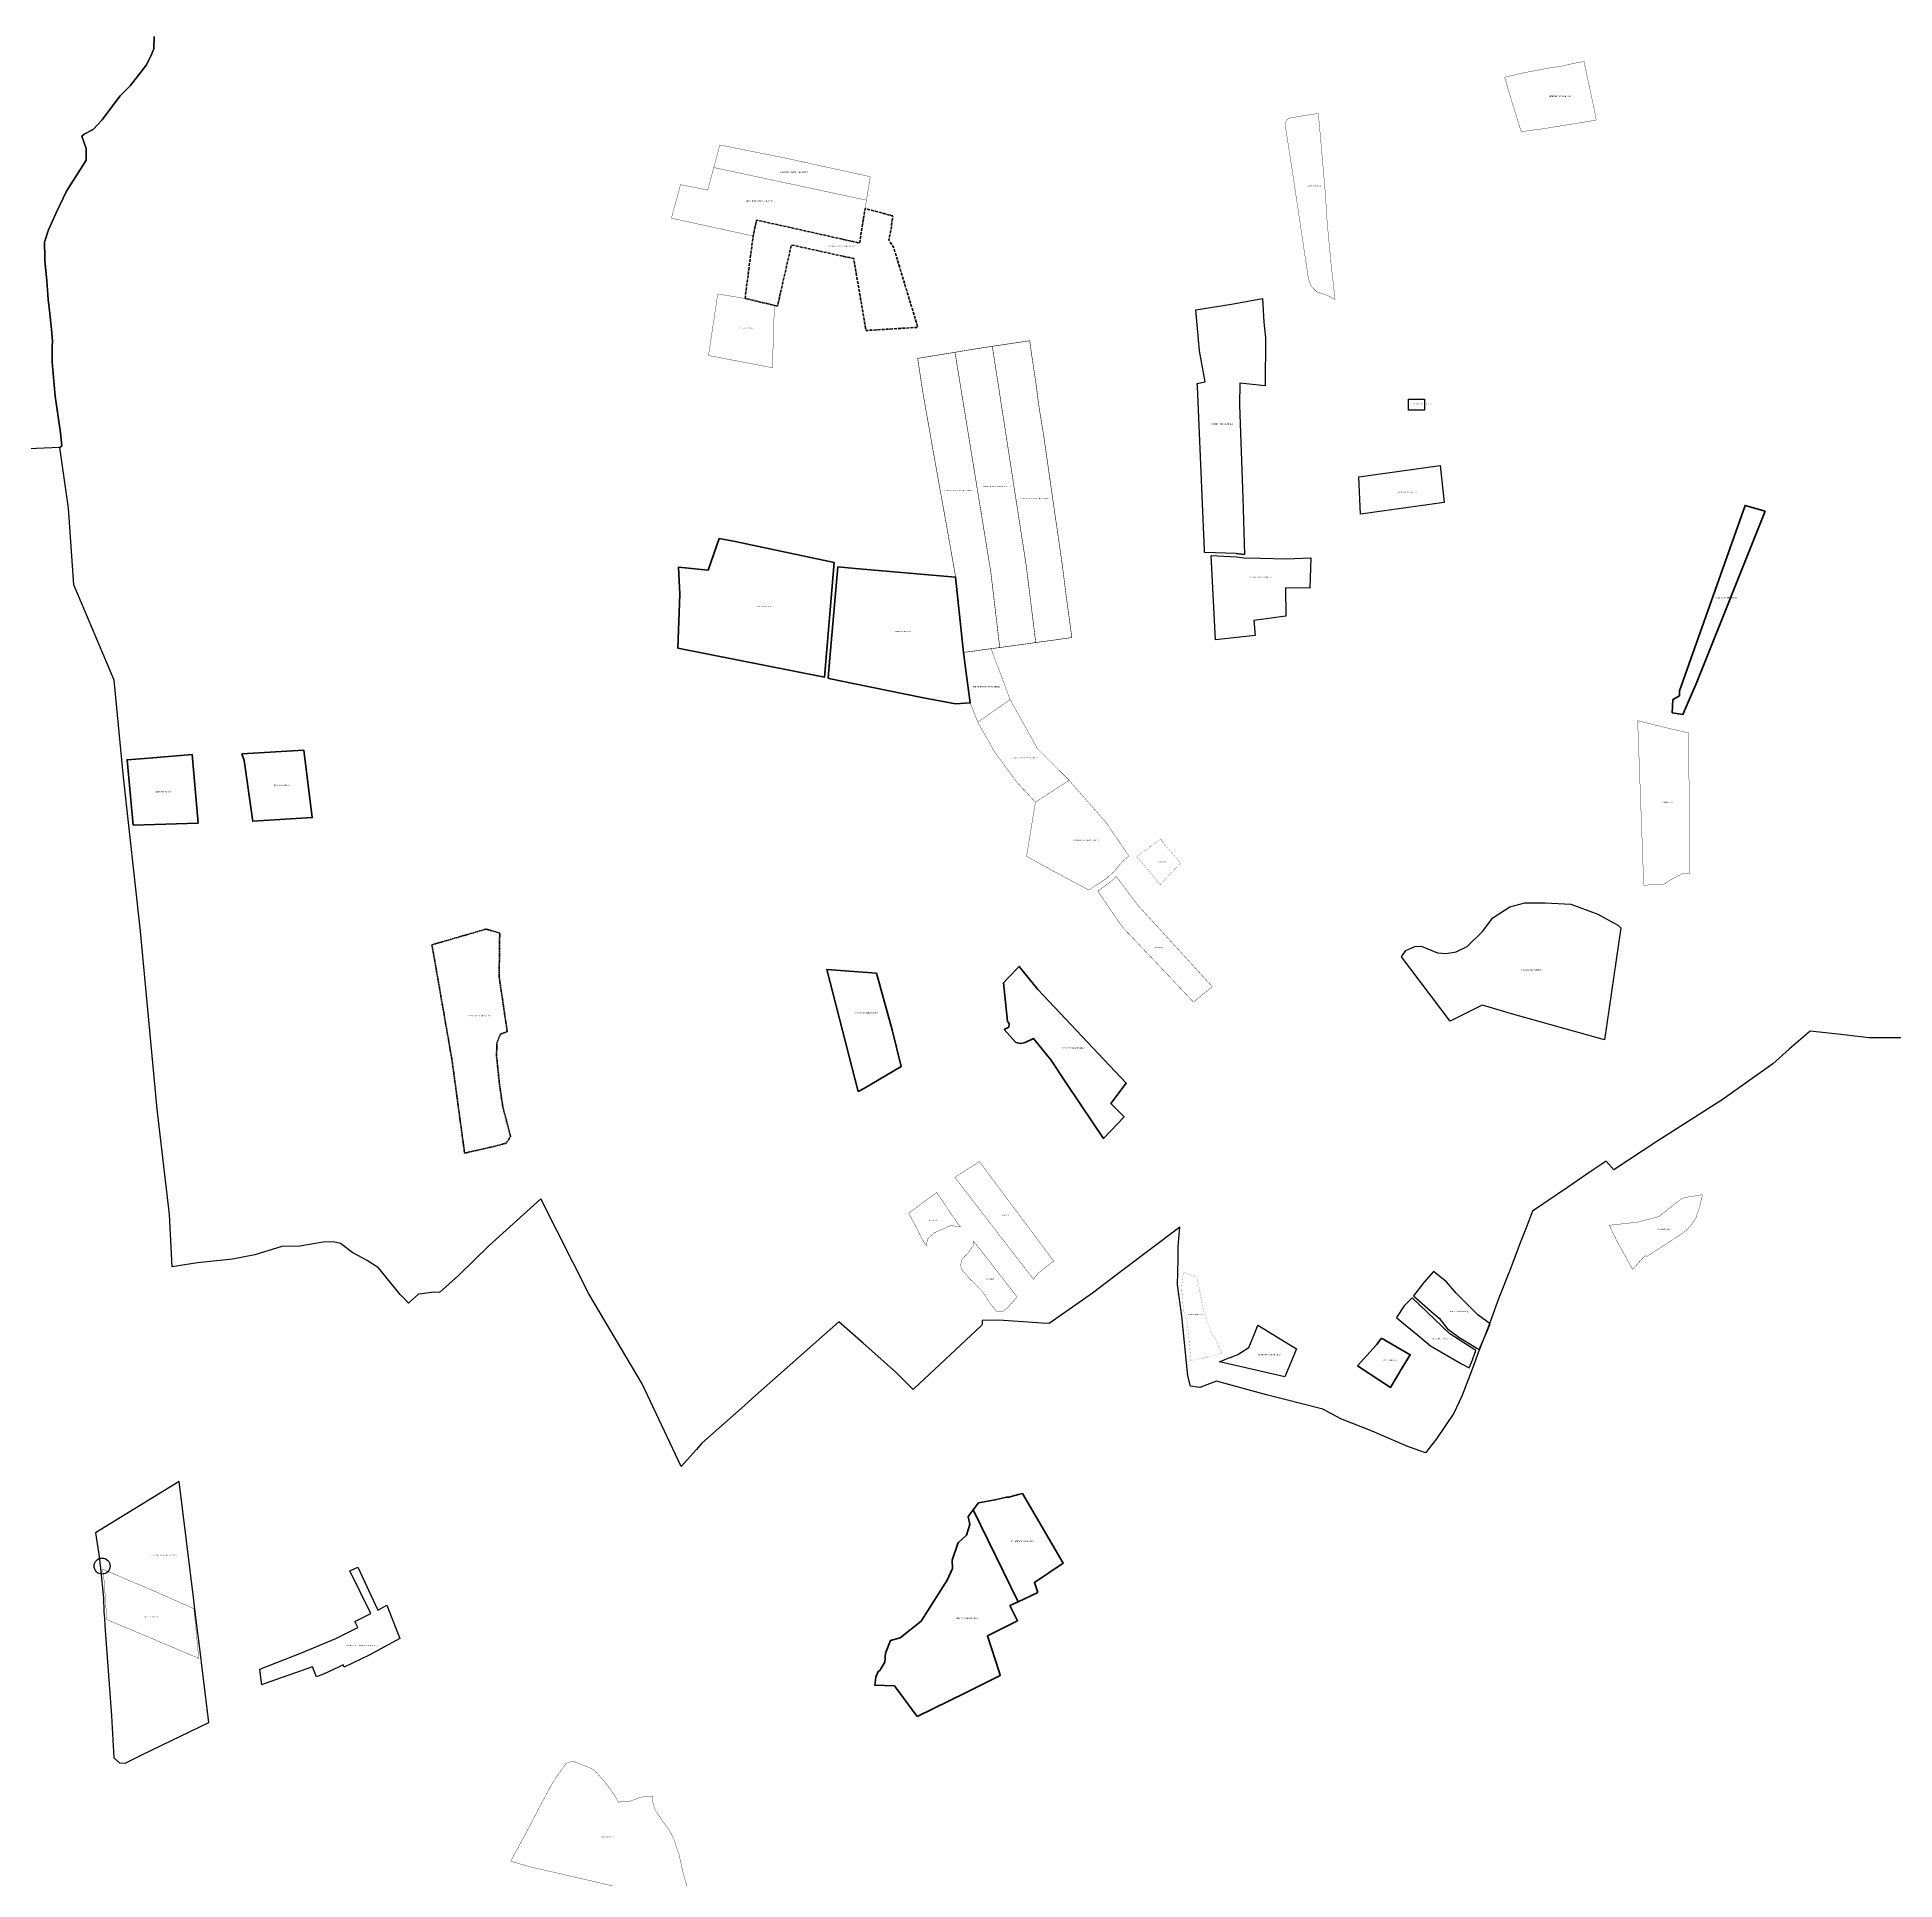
# Model space of a CAD drawing. Header units: metres. Extents: x 245125 to 394351, y 270578 to 4233311.
# Drawn here: x 266837 to 268509, y 4189865 to 4191525 of the extents above; entities that cross this region are included whole.
import ezdxf
from ezdxf.lldxf.tags import DXFTag

# ---------------------------------------------------------------- set-up
doc = ezdxf.new("R2010")
doc.units = ezdxf.units.M
for name, pattern in [('DASHDOT', [25.4, 12.7, -6.35, 0, -6.35]), ('DASHDOT_LINE', [18, 12, -3, 0, -3]), ('t-orio', [0.79, 0.5, -0.12, 0.05, -0.12])]:
    doc.linetypes.add(name, pattern=pattern)
for name, color, linetype in [('ASTOTA', 7, 'Continuous'), ('topo2009', 98, 'Continuous'), ('topo2010', 207, 'Continuous'), ('topo2011', 23, 'Continuous'), ('topo2014', 230, 'Continuous'), ('topo2015', 137, 'Continuous'), ('topo2016', 36, 'Continuous'), ('topo2017', 2, 'Continuous'), ('topo2018', 5, 'Continuous'), ('topo2019', 6, 'Continuous'), ('topo2020', 3, 'Continuous'), ('topo2021', 4, 'Continuous'), ('topo2022', 30, 'Continuous'), ('topo2024', 160, 'Continuous')]:
    doc.layers.add(name, color=color, linetype=linetype)
doc.styles.get("Standard").update_dxf_attribs({"font": 'arial.ttf'})
tags = doc.linetypes.add('DASHDOT2', pattern=[0.5, 0.25, -0.125, 0, -0.125]).pattern_tags.tags
tags[10:11] = [DXFTag(74, 4), DXFTag(75, 0), DXFTag(340, '0'), DXFTag(46, 1.0), DXFTag(50, 0.0), DXFTag(44, 0.0), DXFTag(45, 0.0)]
tags[8:9] = [DXFTag(74, 4), DXFTag(75, 0), DXFTag(340, '0'), DXFTag(46, 1.0), DXFTag(50, 0.0), DXFTag(44, 0.0), DXFTag(45, 0.0)]
tags[6:7] = [DXFTag(74, 4), DXFTag(75, 0), DXFTag(340, '0'), DXFTag(46, 1.0), DXFTag(50, 0.0), DXFTag(44, 0.0), DXFTag(45, 0.0)]
tags[4:5] = [DXFTag(74, 4), DXFTag(75, 0), DXFTag(340, '0'), DXFTag(46, 1.0), DXFTag(50, 0.0), DXFTag(44, 0.0), DXFTag(45, 0.0)]
tags = doc.linetypes.add('DASHDOTX2', pattern=[2, 1, -0.5, 0, -0.5]).pattern_tags.tags
tags[10:11] = [DXFTag(74, 4), DXFTag(75, 0), DXFTag(340, '0'), DXFTag(46, 1.0), DXFTag(50, 0.0), DXFTag(44, 0.0), DXFTag(45, 0.0)]
tags[8:9] = [DXFTag(74, 4), DXFTag(75, 0), DXFTag(340, '0'), DXFTag(46, 1.0), DXFTag(50, 0.0), DXFTag(44, 0.0), DXFTag(45, 0.0)]
tags[6:7] = [DXFTag(74, 4), DXFTag(75, 0), DXFTag(340, '0'), DXFTag(46, 1.0), DXFTag(50, 0.0), DXFTag(44, 0.0), DXFTag(45, 0.0)]
tags[4:5] = [DXFTag(74, 4), DXFTag(75, 0), DXFTag(340, '0'), DXFTag(46, 1.0), DXFTag(50, 0.0), DXFTag(44, 0.0), DXFTag(45, 0.0)]
tags = doc.linetypes.add('HIDDEN', pattern=[0.375, 0.25, -0.125]).pattern_tags.tags
tags[6:7] = [DXFTag(74, 4), DXFTag(75, 0), DXFTag(340, '0'), DXFTag(46, 1.0), DXFTag(50, 0.0), DXFTag(44, 0.0), DXFTag(45, 0.0)]
tags[4:5] = [DXFTag(74, 4), DXFTag(75, 0), DXFTag(340, '0'), DXFTag(46, 1.0), DXFTag(50, 0.0), DXFTag(44, 0.0), DXFTag(45, 0.0)]

msp = doc.modelspace()

# ---------------------------------------------------------------- linework, layer by layer
at = {"color": 98}
for p, q in [((267038.5, 4190043), (267037.1, 4190055.1)), ((267038.7, 4190041.2), (267038.5, 4190043)), ((267040.9, 4190042), (267038.7, 4190041.2))]:
    msp.add_line(p, q, dxfattribs=at)
at = {"layer": 'ASTOTA', "color": 253, "linetype": 'HIDDEN', "ltscale": 300}
for points in [[(266941.9, 4191525.5), (266941.6, 4191514.4), (266939.6, 4191509.5), (266935, 4191500.2), (266927.8, 4191490.9), (266920.3, 4191481.2), (266911.4, 4191472.2), (266903.7, 4191462.4), (266895.2, 4191450.6), (266886.9, 4191441.9), (266879, 4191437.5), (266876.7, 4191435.7), (266880.7, 4191424.6), (266880.8, 4191414.2), (266875.7, 4191406.2), (266863, 4191386.4), (266853.8, 4191366.8), (266846.7, 4191351.5), (266843.3, 4191340.3), (266843.4, 4191326.7), (266843.4, 4191324), (266845.2, 4191305.6), (266846.6, 4191288.7), (266848.1, 4191276.2), (266849.8, 4191258.6), (266850.5, 4191251.3), (266850.1, 4191246.7), (266850.2, 4191232.4), (266852.9, 4191201.8), (266857.6, 4191168.7), (266858.9, 4191157), (266856.9, 4191155.6), (266807.8, 4191153.4)], [(268531.8, 4190623.8), (268486, 4190623.8), (268457.7, 4190627.1), (268432.8, 4190629.9), (268414, 4190613.5), (268399.2, 4190600.5), (268353.5, 4190567.9), (268295.7, 4190531), (268256.1, 4190505), (268249.3, 4190512.7), (268236.7, 4190504.4), (268214.3, 4190489), (268193, 4190474.5), (268182.8, 4190467.7), (268177, 4190452.7), (268171.8, 4190439.2), (268163.4, 4190416.7), (268152.2, 4190388.6), (268144.6, 4190368), (268142, 4190360.9), (268134.3, 4190341), (268128.1, 4190324.6), (268119.2, 4190301.2), (268112, 4190285.7), (268096.4, 4190262.8), (268086.5, 4190250.2), (268081.3, 4190252), (268073.1, 4190254.8), (268072.3, 4190255.1), (268071.3, 4190255.5), (268043.2, 4190267.6), (268040, 4190268.9), (268010.2, 4190280.8), (267994, 4190289.3), (267943.4, 4190302.4), (267898.2, 4190314.7), (267883.3, 4190308.8), (267875, 4190310.1), (267872.5, 4190319.3), (267867, 4190373.2), (267863.2, 4190401.3), (267863.7, 4190424.2), (267863.9, 4190435.7), (267864.5, 4190443.2), (267865.3, 4190453.4), (267813.2, 4190414), (267786.7, 4190393.9), (267747.6, 4190366.4), (267741.1, 4190366.9), (267724.4, 4190368), (267702.2, 4190369.5), (267687.3, 4190369.2), (267687.3, 4190366), (267686.7, 4190364.7), (267625.9, 4190307.7), (267625.3, 4190307.1), (267609.6, 4190322.6), (267580.2, 4190348.9), (267558.3, 4190367.9), (267483.3, 4190301.7), (267470.6, 4190290.3), (267435.1, 4190258.8), (267430.2, 4190253.2), (267416.5, 4190237.6), (267381.4, 4190312.2), (267333.3, 4190393.2), (267290.1, 4190478.8), (267243.2, 4190436.5), (267216, 4190409.7), (267198.7, 4190394.5), (267193.8, 4190394.7), (267182.8, 4190393.3), (267179.9, 4190392.9), (267171.9, 4190385.8), (267170.8, 4190384.9), (267167.8, 4190388.1), (267163.3, 4190392.8), (267154.4, 4190403.8), (267144, 4190416.8), (267133.6, 4190423.2), (267120.7, 4190430.3), (267109.6, 4190438.5), (267103, 4190440.1), (267094.2, 4190439.7), (267073, 4190436.2), (267056.7, 4190435.9), (267032.5, 4190428.4), (267012.3, 4190424.4), (266981, 4190421.3), (266958, 4190417.5), (266955.8, 4190464.7), (266944.5, 4190559.5), (266929.6, 4190720), (266914.4, 4190858.6), (266905.9, 4190945.9), (266869.6, 4191031.7), (266864.7, 4191100.7), (266856.9, 4191155.6), (266858.9, 4191157), (266857.6, 4191168.7), (266852.9, 4191201.8), (266850.2, 4191232.4), (266850.1, 4191246.7), (266850.5, 4191251.3), (266849.8, 4191258.6), (266848.1, 4191276.2), (266846.6, 4191288.7), (266845.2, 4191305.6), (266843.4, 4191324), (266843.4, 4191326.7), (266843.3, 4191340.3), (266846.7, 4191351.5), (266853.8, 4191366.8), (266863, 4191386.4), (266875.7, 4191406.2), (266880.8, 4191414.2), (266880.7, 4191424.6), (266876.7, 4191435.7), (266879, 4191437.5), (266886.9, 4191441.9), (266895.2, 4191450.6), (266903.7, 4191462.4), (266911.4, 4191472.2), (266920.3, 4191481.2), (266927.8, 4191490.9), (266935, 4191500.2), (266939.6, 4191509.5), (266941.6, 4191514.4), (266941.9, 4191525.5)], [(268531.8, 4190623.8), (268486, 4190623.8), (268457.7, 4190627.1), (268432.8, 4190629.9), (268414, 4190613.5), (268399.2, 4190600.5), (268353.5, 4190567.9), (268295.7, 4190531), (268256.1, 4190505), (268249.3, 4190512.7), (268236.7, 4190504.4), (268214.3, 4190489), (268193, 4190474.5), (268182.8, 4190467.7), (268177, 4190452.7), (268171.8, 4190439.2), (268163.4, 4190416.7), (268152.2, 4190388.6), (268144.6, 4190368), (268142, 4190360.9), (268134.3, 4190341), (268128.1, 4190324.6), (268119.2, 4190301.2), (268112, 4190285.7), (268096.4, 4190262.8), (268086.5, 4190250.2), (268081.3, 4190252), (268073.1, 4190254.8), (268072.3, 4190255.1), (268071.3, 4190255.5), (268043.2, 4190267.6), (268040, 4190268.9), (268010.2, 4190280.8), (267994, 4190289.3), (267943.4, 4190302.4), (267898.2, 4190314.7), (267883.3, 4190308.8), (267875, 4190310.1), (267872.5, 4190319.3), (267867, 4190373.2), (267863.2, 4190401.3), (267863.7, 4190424.2), (267863.9, 4190435.7), (267864.5, 4190443.2), (267865.3, 4190453.4), (267813.2, 4190414), (267786.7, 4190393.9), (267747.6, 4190366.4), (267741.1, 4190366.9), (267724.4, 4190368), (267702.2, 4190369.5), (267687.3, 4190369.2), (267687.3, 4190366), (267686.7, 4190364.7), (267625.9, 4190307.7), (267625.3, 4190307.1), (267609.6, 4190322.6), (267580.2, 4190348.9), (267558.3, 4190367.9), (267483.3, 4190301.7), (267470.6, 4190290.3), (267435.1, 4190258.8), (267430.2, 4190253.2), (267416.5, 4190237.6), (267381.4, 4190312.2), (267333.3, 4190393.2), (267290.1, 4190478.8), (267243.2, 4190436.5), (267216, 4190409.7), (267198.7, 4190394.5), (267193.8, 4190394.7), (267182.8, 4190393.3), (267179.9, 4190392.9), (267171.9, 4190385.8), (267170.8, 4190384.9), (267167.8, 4190388.1), (267163.3, 4190392.8), (267154.4, 4190403.8), (267144, 4190416.8), (267133.6, 4190423.2), (267120.7, 4190430.3), (267109.6, 4190438.5), (267103, 4190440.1), (267094.2, 4190439.7), (267073, 4190436.2), (267056.7, 4190435.9), (267032.5, 4190428.4), (267012.3, 4190424.4), (266981, 4190421.3), (266958, 4190417.5), (266955.8, 4190464.7), (266944.5, 4190559.5), (266929.6, 4190720), (266914.4, 4190858.6), (266905.9, 4190945.9), (266869.6, 4191031.7), (266864.7, 4191100.7), (266856.9, 4191155.6), (266858.9, 4191157), (266857.6, 4191168.7), (266852.9, 4191201.8), (266850.2, 4191232.4), (266850.1, 4191246.7), (266850.5, 4191251.3), (266849.8, 4191258.6), (266848.1, 4191276.2), (266846.6, 4191288.7), (266845.2, 4191305.6), (266843.4, 4191324), (266843.4, 4191326.7), (266843.3, 4191340.3), (266846.7, 4191351.5), (266853.8, 4191366.8), (266863, 4191386.4), (266875.7, 4191406.2), (266880.8, 4191414.2), (266880.7, 4191424.6), (266876.7, 4191435.7), (266879, 4191437.5), (266886.9, 4191441.9), (266895.2, 4191450.6), (266903.7, 4191462.4), (266911.4, 4191472.2), (266920.3, 4191481.2), (266927.8, 4191490.9), (266935, 4191500.2), (266939.6, 4191509.5), (266941.6, 4191514.4), (266941.9, 4191525.5)]]:
    msp.add_lwpolyline(points, dxfattribs=at)
at = {"layer": 'topo2009', "color": 98}
for p, q in [((267118.2, 4190143.8), (267125.2, 4190147)), ((267137, 4190105.3), (267118.2, 4190143.8)), ((267125.2, 4190147), (267143.2, 4190108.5)), ((267143.2, 4190108.5), (267151.5, 4190112.8)), ((267151.5, 4190112.8), (267163.1, 4190082.8)), ((267105.6, 4190082.8), (267125.3, 4190092.8)), ((267122.6, 4190098.2), (267137, 4190105.3)), ((267125.3, 4190092.8), (267122.6, 4190098.2)), ((267074.6, 4190070), (267105.6, 4190082.8)), ((267163.1, 4190082.8), (267135.5, 4190067.8)), ((267037.1, 4190055.1), (267074.6, 4190070)), ((267084.6, 4190057.4), (267040.9, 4190042)), ((267088.1, 4190048.4), (267084.6, 4190057.4)), ((267112.2, 4190059), (267107.9, 4190057)), ((267113, 4190057.1), (267112.2, 4190059)), ((267135.5, 4190067.8), (267113, 4190057.1)), ((267094.4, 4190050.7), (267088.1, 4190048.4)), ((267107.9, 4190057), (267094.4, 4190050.7))]:
    msp.add_line(p, q, dxfattribs=at)
at = {"layer": 'topo2010', "color": 207}
for p, q in [((268093.6, 4190413.5), (268084.9, 4190403.6)), ((268105.4, 4190404), (268093.6, 4190413.5)), ((268084.9, 4190403.6), (268075.7, 4190391.5)), ((268114.2, 4190393.9), (268105.4, 4190404)), ((268133.5, 4190374.4), (268114.2, 4190393.9)), ((268075.7, 4190391.5), (268093.5, 4190375.7)), ((268093.5, 4190375.7), (268098.9, 4190371.2)), ((268098.9, 4190371.2), (268106, 4190361.9)), ((268106, 4190361.9), (268116.4, 4190354.2)), ((268141.5, 4190368.6), (268133.5, 4190374.4)), ((268134.7, 4190343.1), (268142.1, 4190359.5)), ((268144.7, 4190366.3), (268141.5, 4190368.6)), ((268142.1, 4190359.5), (268144.7, 4190366.3)), ((268116.4, 4190354.2), (268126.4, 4190348.2)), ((268126.4, 4190348.2), (268132.6, 4190344.4)), ((268132.6, 4190344.4), (268134.7, 4190343.1))]:
    msp.add_line(p, q, dxfattribs=at)
at = {"layer": 'topo2011', "color": 23}
for p, q in [((268071.3, 4191189.2), (268071.3, 4191199.1)), ((268071.3, 4191199.1), (268085.6, 4191199.1)), ((268085.6, 4191199.1), (268085.6, 4191189.2)), ((268085.6, 4191189.2), (268071.3, 4191189.2)), ((268026.4, 4191129.1), (268099.8, 4191139.1)), ((268027.9, 4191095.4), (268026.4, 4191129.1)), ((268099.8, 4191139.1), (268103.3, 4191106)), ((268103.3, 4191106), (268027.9, 4191095.4))]:
    msp.add_line(p, q, dxfattribs=at)
at = {"layer": 'topo2014', "color": 230, "linetype": 'DASHDOT2', "ltscale": 3, "flags": 128}
msp.add_lwpolyline([(267959.8, 4190318.5), (267900.9, 4190332), (267907.2, 4190334.8), (267913.1, 4190336.7), (267917.6, 4190338.5), (267927.4, 4190344.8), (267933.1, 4190358.7), (267935.4, 4190365.1), (267970.3, 4190343.7)], close=True, dxfattribs=at)
at = {"layer": 'topo2014', "color": 230, "linetype": 'HIDDEN', "lineweight": 40}
for points in [[(267719.8, 4190116), (267679.4, 4190198.8), (267684.1, 4190205), (267699.2, 4190207.6), (267709.4, 4190210), (267711.3, 4190210), (267720, 4190212.5), (267723.6, 4190213.4), (267760.4, 4190150.7), (267734.4, 4190133.3), (267737.4, 4190124.4), (267719.8, 4190116)], [(267628.8, 4190012.5), (267608.3, 4190040.1), (267590.6, 4190040.9), (267591.5, 4190048), (267593.6, 4190053.2), (267595.2, 4190053.9), (267599.7, 4190061.5), (267600.3, 4190069.7), (267604.9, 4190081.1), (267613.5, 4190083.5), (267632.4, 4190098.4), (267655.9, 4190135.5), (267660.7, 4190145.8), (267660.5, 4190153.4), (267665.6, 4190168.3), (267666.1, 4190169.3), (267673.4, 4190176), (267676.3, 4190185.4), (267674.8, 4190192.7), (267679.4, 4190198.8), (267719.8, 4190116), (267712.4, 4190112.5), (267719.1, 4190098.8), (267692.1, 4190085.1), (267702.7, 4190052.8), (267703.7, 4190049.6), (267672.5, 4190034)]]:
    msp.add_lwpolyline(points, close=True, dxfattribs=at)
at = {"layer": 'topo2015', "color": 137, "linetype": 'DASHDOT2', "lineweight": 60, "ltscale": 2}
msp.add_lwpolyline([(268047, 4190353.2), (268072.8, 4190338.4), (268065.5, 4190326.5), (268055.1, 4190308.9), (268025.3, 4190328.3), (268033.8, 4190337.6), (268042.4, 4190347.4), (268047, 4190353.2)], dxfattribs=at)
at = {"layer": 'topo2015', "color": 137, "ltscale": 0.1, "flags": 128}
msp.add_lwpolyline([(266889, 4190178.1), (266892.4, 4190156.6), (266893.7, 4190146), (266896.2, 4190119.6), (266896.6, 4190106.8), (266897.1, 4190100.8), (266897.5, 4190094.2), (266903.4, 4190013.1), (266905.2, 4189980.8), (266905.7, 4189975.5), (266910.6, 4189970.8), (266915.7, 4189970.6), (266931.3, 4189978.4), (266991.1, 4190007.2), (266984.5, 4190061.3), (266984.1, 4190064.1), (266978.6, 4190109.4), (266977.6, 4190117.3), (266964.5, 4190224.2)], close=True, dxfattribs=at)
at = {"layer": 'topo2015', "color": 1}
msp.add_circle((266895, 4190148.1), 7.22, dxfattribs=at)
at = {"layer": 'topo2016', "color": 36, "linetype": 'DASHDOTX2', "lineweight": 50, "ltscale": 2}
msp.add_lwpolyline([(267450.6, 4191073.6), (267465.1, 4191070.7), (267554.2, 4191051.8), (267545.3, 4190948.5), (267413.3, 4190974.8), (267415.1, 4191023.4), (267413.9, 4191047.6), (267440.6, 4191044.9)], close=True, dxfattribs=at)
at = {"layer": 'topo2016', "color": 36, "lineweight": 50, "ltscale": 2}
msp.add_lwpolyline([(267557.4, 4191047.9), (267573.1, 4191046.6), (267663.4, 4191038.7), (267670.5, 4190970.9), (267673.3, 4190950.1), (267676.6, 4190925.5), (267663.5, 4190924.7), (267634.4, 4190929.9), (267571.2, 4190942.8), (267550.9, 4190947.2), (267548.8, 4190947.7), (267550, 4190962.3), (267550, 4190962.3)], close=True, dxfattribs=at)
at = {"layer": 'topo2017', "color": 2, "linetype": 'DASHDOT', "const_width": 0.3}
for points in [[(267451.2, 4191427.9), (267510.8, 4191416), (267561.6, 4191404.8), (267585, 4191399.7), (267586.6, 4191399.2), (267583.2, 4191378.2), (267582, 4191370.7), (267577, 4191339.6), (267484.3, 4191360.3), (267481.1, 4191345.9), (267407.6, 4191362), (267415.8, 4191392.2), (267440.3, 4191387.3), (267445.7, 4191407.6)], [(267445.7, 4191407.6), (267451.2, 4191427.9), (267510.8, 4191416), (267561.6, 4191404.8), (267585, 4191399.7), (267586.6, 4191399.2), (267583.2, 4191378.2), (267445.7, 4191407.6)]]:
    msp.add_lwpolyline(points, close=True, dxfattribs=at)
at = {"layer": 'topo2017', "color": 2, "linetype": 'DASHDOT_LINE', "lineweight": 70, "ltscale": 0.2, "flags": 128}
msp.add_lwpolyline([(267473.9, 4191289.7), (267481.1, 4191345.9), (267484.3, 4191360.3), (267577, 4191339.6), (267582, 4191370.7), (267606.8, 4191364), (267605.3, 4191351.8), (267603.3, 4191342.2), (267607.6, 4191336), (267615, 4191311.2), (267626.1, 4191274.8), (267629.5, 4191263.7), (267583, 4191260.8), (267582.4, 4191262.9), (267571.7, 4191325.6), (267515.6, 4191337.9), (267503.1, 4191282.8), (267473.9, 4191289.7)], close=True, dxfattribs=at)
at = {"layer": 'topo2017', "color": 2, "linetype": 'Continuous', "lineweight": 70, "ltscale": 2}
msp.add_lwpolyline([(267592.3, 4190682.1), (267547.4, 4190685.3), (267575.8, 4190575.6), (267581.4, 4190578.6), (267614.3, 4190597.9), (267606.3, 4190630.9), (267592.3, 4190682.1)], close=True, dxfattribs=at)
at = {"layer": 'topo2017', "color": 2, "linetype": 'Continuous', "lineweight": 53, "ltscale": 5, "flags": 128}
msp.add_lwpolyline([(267706.6, 4190673.4), (267710.3, 4190677.3), (267720.8, 4190688.1), (267737.4, 4190667.3), (267817.1, 4190583.1), (267803.3, 4190564.7), (267815.1, 4190552.8), (267796.7, 4190533), (267786.8, 4190547.8), (267763.9, 4190581.8), (267749.3, 4190604.1), (267733.6, 4190623.1), (267726.1, 4190619.5), (267722.1, 4190618.6), (267717.7, 4190619.7), (267707.3, 4190631.2), (267711.4, 4190633.5), (267711.7, 4190636.3), (267710.7, 4190637.8), (267710.1, 4190638.6)], close=True, dxfattribs=at)
at = {"layer": 'topo2018', "color": 5, "linetype": 'DASHDOT2', "lineweight": 60, "ltscale": 0.3}
msp.add_lwpolyline([(268392.3, 4191098.2), (268374.3, 4191103.3), (268315.2, 4190936.4), (268315.1, 4190931.9), (268309.1, 4190928.4), (268308.6, 4190916.5), (268318.3, 4190915.1), (268330.9, 4190944.2)], close=True, dxfattribs=at)
at = {"layer": 'topo2018', "color": 5, "linetype": 'DASHDOT2', "lineweight": 60, "ltscale": 5, "flags": 128}
for points in [[(266923, 4190815.2), (266917.5, 4190874.2), (266937.1, 4190875.6), (266976.1, 4190879), (266981.5, 4190817.2)], [(267020.9, 4190879.7), (267076.5, 4190882.8), (267084.3, 4190822.1), (267030.6, 4190818.8), (267030.4, 4190820.8), (267023, 4190873.7), (267023, 4190873.7)]]:
    msp.add_lwpolyline(points, close=True, dxfattribs=at)
at = {"layer": 'topo2018', "color": 5, "linetype": 'DASHDOT_LINE', "lineweight": 70, "ltscale": 0.1, "flags": 128}
msp.add_lwpolyline([(267192, 4190707.6), (267240.7, 4190721.7), (267253, 4190718.2), (267252.5, 4190678.8), (267259.8, 4190629.3), (267253.7, 4190627.1), (267250.6, 4190619.8), (267250.1, 4190608), (267252.9, 4190581.1), (267255.9, 4190561.3), (267262.8, 4190534.8), (267258.9, 4190528.9), (267248.4, 4190526.1), (267221.4, 4190520), (267210, 4190604), (267192, 4190707.6)], dxfattribs=at)
at = {"layer": 'topo2019', "color": 6, "linetype": 't-orio', "lineweight": 35, "ltscale": 8, "const_width": 0.3}
msp.add_lwpolyline([(268157.7, 4191489), (268158, 4191488.2), (268161, 4191477.7), (268164.2, 4191467.2), (268172.8, 4191439.7), (268179.6, 4191440.9), (268190.3, 4191442.2), (268240.2, 4191450.3), (268239, 4191457.1), (268229.2, 4191503.1), (268219.9, 4191501.4), (268208.5, 4191498.7), (268197, 4191497.1), (268174.5, 4191492.8), (268166.1, 4191490.8), (268162.2, 4191490)], close=True, dxfattribs=at)
at = {"layer": 'topo2019', "color": 6, "ltscale": 50, "const_width": 0.3}
msp.add_lwpolyline([(267960, 4191447.2), (267961.8, 4191450.6), (267963.6, 4191452), (267975.4, 4191454), (267990, 4191456.3), (267991.6, 4191438.6), (267996.6, 4191381.4), (267997.4, 4191365.8), (267998.3, 4191354.5), (268001.5, 4191320.6), (268005.1, 4191288.7), (267998.2, 4191292.5), (267988.4, 4191295.7), (267983.5, 4191300.8), (267981.1, 4191307.3), (267966.9, 4191402.5), (267965.2, 4191413.4)], close=True, dxfattribs=at)
at = {"layer": 'topo2019', "color": 6, "ltscale": 2}
for points in [[(267923.4, 4191059), (267916.1, 4191060.1), (267887.4, 4191061), (267887.4, 4191063), (267881.2, 4191210.4), (267880.9, 4191213.1), (267888, 4191214.7), (267883, 4191242.4), (267879.8, 4191279.5), (267911.9, 4191284.6), (267939.7, 4191289.7), (267940.9, 4191268.3), (267942.4, 4191254.1), (267942.1, 4191211.1), (267919.4, 4191213.3), (267919.1, 4191193.6), (267922.1, 4191110.2), (267923.4, 4191059), (267916.1, 4191060.1)], [(267893.6, 4191058.1), (267916.4, 4191057.1), (267923.2, 4191056.1), (267937.8, 4191055.8), (267961.2, 4191055.1), (267983.4, 4191056.1), (267982.5, 4191028.9), (267960.5, 4191029.2), (267960.9, 4191003.7), (267931.8, 4190999.7), (267933, 4190986.2), (267897.3, 4190982.1), (267893.6, 4191058.1)], [(268064.8, 4190696.8), (268068.8, 4190702.6), (268076.9, 4190706.2), (268082.6, 4190706.4), (268092.3, 4190702.6), (268097.4, 4190700.3), (268105.1, 4190699.8), (268114, 4190701.3), (268124.1, 4190706), (268137.7, 4190719.5), (268147.2, 4190731.8), (268162.5, 4190741.8), (268175.9, 4190745.3), (268194.3, 4190745.5), (268217.2, 4190744.2), (268241.6, 4190735.1), (268259.6, 4190725.4), (268262.5, 4190723), (268247.7, 4190621.9), (268163.8, 4190645.5), (268140.9, 4190652.3), (268137.5, 4190653.3), (268108.7, 4190638.7)]]:
    msp.add_lwpolyline(points, close=True, dxfattribs=at)
msp.add_lwpolyline([(268131.8, 4190342.2), (268108.5, 4190357.2), (268074.6, 4190389.6), (268067.4, 4190382.3), (268060.3, 4190371.8), (268064.9, 4190368), (268076.2, 4190358.8), (268081.3, 4190354.6), (268090.9, 4190346.5), (268119, 4190330.1), (268125.7, 4190326.6), (268127.8, 4190331.4), (268131.8, 4190342.2)], dxfattribs=at)
at = {"layer": 'topo2020', "color": 3, "ltscale": 10, "const_width": 0.15}
msp.add_lwpolyline([(267826.5, 4190787), (267848.3, 4190803), (267849.9, 4190799.8), (267866.1, 4190781.3), (267847.7, 4190761.7)], close=True, dxfattribs=at)
at = {"layer": 'topo2020', "color": 3, "ltscale": 40, "const_width": 0.3, "flags": 128}
for points in [[(267791.6, 4190756), (267804.7, 4190765.9), (267808.2, 4190769), (267827.1, 4190743.7), (267894.5, 4190669.9), (267877.6, 4190656), (267813.8, 4190723.5), (267810.1, 4190728.7), (267797.8, 4190746.6)], [(268335.8, 4190482.5), (268334.7, 4190477.6), (268333.3, 4190471.6), (268330, 4190461.9), (268326.8, 4190456.8), (268322.9, 4190452), (268318.4, 4190448.1), (268296.6, 4190433.9), (268285.6, 4190426.8), (268284.6, 4190427.6), (268281.9, 4190425.3), (268273, 4190415.3), (268258, 4190442.4), (268252.1, 4190455), (268262.7, 4190456.2), (268276.9, 4190457.7), (268286.8, 4190460.3), (268296.5, 4190462.8), (268314.9, 4190477.3), (268316.8, 4190478.6), (268318.6, 4190479.5), (268324.9, 4190480.8)]]:
    msp.add_lwpolyline(points, close=True, dxfattribs=at)
at = {"layer": 'topo2020', "color": 3, "ltscale": 20, "const_width": 0.3}
for points in [[(267662.7, 4190498.2), (267684.9, 4190512.3), (267751.9, 4190422.5), (267749.5, 4190421.1), (267737.4, 4190411.5), (267733.6, 4190406.3)], [(267621.2, 4190466), (267646.4, 4190484.5), (267666.4, 4190455), (267667.8, 4190453.5), (267659.2, 4190454.8), (267644.5, 4190448.4), (267638.6, 4190443.1), (267637.1, 4190437.9), (267637.7, 4190436.5), (267634.9, 4190439.7)], [(267679.3, 4190440.6), (267683.8, 4190435.5), (267718.8, 4190390.5), (267710.9, 4190381.4), (267710.5, 4190381), (267705.9, 4190377.4), (267700.1, 4190377.6), (267694.3, 4190384.9), (267687.3, 4190395.8), (267676.3, 4190406.6), (267669.2, 4190414.9), (267667.9, 4190419), (267669.4, 4190424.5), (267675.4, 4190430.9), (267680.1, 4190437.9)]]:
    msp.add_lwpolyline(points, close=True, dxfattribs=at)
at = {"layer": 'topo2020', "color": 3, "lineweight": 70, "ltscale": 5, "const_width": 0.3}
msp.add_lwpolyline([(267421.8, 4189844.4), (267324.8, 4189867), (267280.1, 4189877.3), (267262.9, 4189882.3), (267262.9, 4189882.3), (267267.4, 4189890.4), (267270.4, 4189896.1), (267279, 4189912.1), (267289, 4189931.2), (267297.9, 4189947.9), (267300, 4189952), (267307.3, 4189962.7), (267312.4, 4189970.1), (267318.1, 4189972.4), (267319, 4189972.4), (267334.6, 4189966.2), (267338.3, 4189964.1), (267349.5, 4189951.4), (267352.8, 4189946.7), (267356.4, 4189941.6), (267359.8, 4189935.5), (267370.2, 4189936.3), (267374, 4189937.7), (267380.2, 4189940), (267390.6, 4189941), (267390.1, 4189938), (267392.4, 4189929.9), (267392.7, 4189928.8), (267399.6, 4189918.3), (267405.1, 4189911.2), (267409.5, 4189902.9), (267414.6, 4189887.6), (267416.4, 4189879.4), (267417.8, 4189873.1), (267422.6, 4189856.2)], dxfattribs=at)
at = {"layer": 'topo2021', "color": 4, "ltscale": 3, "const_width": 0.3}
for points in [[(267441, 4191238.3), (267498.5, 4191227.3), (267500.3, 4191283.4), (267473.9, 4191289.7), (267449.3, 4191293.8)], [(267683.4, 4190908.1), (267676.6, 4190925.5), (267673.3, 4190950.1), (267670.5, 4190970.9), (267689.1, 4190973.4), (267695.4, 4190974.2), (267712.5, 4190928.4)], [(267735.3, 4190836.1), (267718.7, 4190853.9), (267698.7, 4190881), (267683.4, 4190908.1), (267712.5, 4190928.4), (267737.4, 4190883.8), (267765.7, 4190855.7)], [(267783.4, 4190756.9), (267756, 4190771.5), (267727.3, 4190787.3), (267735.3, 4190836.1), (267765.7, 4190855.7), (267799.1, 4190817.5), (267819.4, 4190787.6), (267813.2, 4190782.1), (267807.1, 4190774.5), (267800, 4190767.9)]]:
    msp.add_lwpolyline(points, close=True, dxfattribs=at)
at = {"layer": 'topo2021', "color": 4, "const_width": 0.3}
msp.add_lwpolyline([(266895.4, 4190145.3), (266942, 4190125.5), (266977.7, 4190109.7), (266979.9, 4190087.3), (266982, 4190065), (266965.7, 4190071.9), (266899.3, 4190099.9), (266898.2, 4190114.9), (266896.9, 4190134.2)], close=True, dxfattribs=at)
at = {"layer": 'topo2022', "color": 30, "linetype": 't-orio', "ltscale": 45, "const_width": 0.5}
for points in [[(267662.9, 4191241.2), (267680.4, 4191244.1), (267696.5, 4191246.6), (267727.1, 4191048.5), (267735.6, 4190979.8), (267726.4, 4190978.5), (267706.6, 4190975.8), (267703.2, 4190975.3), (267695.1, 4191043.6)], [(267696.5, 4191246.6), (267713.4, 4191249.1), (267730.2, 4191251.6), (267731.4, 4191242.5), (267736.3, 4191209.6), (267736.8, 4191205.4), (267738, 4191195.5), (267742.9, 4191165.1), (267747.3, 4191134.3), (267751, 4191108.4), (267756.5, 4191070.5), (267759.8, 4191047.3), (267762.9, 4191022.5), (267768.1, 4190984.3), (267753.3, 4190982.2), (267735.6, 4190979.8), (267727.1, 4191048.5)], [(267629.3, 4191235.7), (267662.9, 4191241.2), (267695.1, 4191043.6), (267703.2, 4190975.3), (267695.7, 4190974.3), (267670.7, 4190970.9), (267667.9, 4190995.8), (267663.5, 4191038.8), (267655, 4191086.8), (267650.7, 4191110.6), (267643, 4191153.6), (267633.6, 4191207.2)]]:
    msp.add_lwpolyline(points, close=True, dxfattribs=at)
at = {"layer": 'topo2022', "color": 30, "linetype": 't-orio', "ltscale": 12, "const_width": 0.3}
msp.add_lwpolyline([(268277.5, 4190909.4), (268309.3, 4190901.6), (268323.2, 4190898.5), (268323.4, 4190879), (268323.5, 4190866.2), (268323.9, 4190849.7), (268324.3, 4190771.7), (268317.8, 4190771.7), (268306.2, 4190765.6), (268301.9, 4190762.4), (268297.1, 4190761.6), (268289, 4190761.6), (268283, 4190761.2)], close=True, dxfattribs=at)
at = {"layer": 'topo2024', "linetype": 't-orio', "ltscale": 18, "const_width": 0.1}
msp.add_lwpolyline([(267868.5, 4190412.7), (267880.7, 4190408.2), (267883.2, 4190396.2), (267884.4, 4190388.6), (267886.5, 4190379.1), (267887.7, 4190374.6), (267893.2, 4190359.4), (267895.5, 4190354.4), (267897, 4190353.9), (267902.4, 4190342.2), (267903, 4190339.6), (267875.3, 4190332.8), (267873.3, 4190355.4), (267872.1, 4190367.6), (267869.6, 4190374.9), (267868.7, 4190377.8), (267867.1, 4190396.5), (267867, 4190399.8)], close=True, dxfattribs=at)

# ---------------------------------------------------------------- texts
at = {"layer": 'topo2009', "color": 98, "lineweight": 80, "ltscale": 20, "insert": (267114.4, 4190077), "char_height": 1, "width": 32.205, "attachment_point": 1}
msp.add_mtext('OΛΥΜΠΙΑ ΟΔΟΣ ΠΑΤΡΙΝΟΥ-09(ορθογωνιες)', dxfattribs=at)
at = {"layer": 'topo2010', "color": 207, "lineweight": 80, "ltscale": 20, "insert": (268108.5, 4190377.9), "char_height": 1, "width": 11.366, "attachment_point": 1}
msp.add_mtext('ΦΟΥΝΤΑΣ-10(ορθογωνιες)', dxfattribs=at)
at = {"layer": 'topo2011', "color": 23, "lineweight": 80, "ltscale": 20, "char_height": 1, "width": 12.478, "attachment_point": 1}
for insert in [(268073.6, 4191195.2), (268061.1, 4191115.7)]:
    msp.add_mtext('TEΡΛΕΓΚΑΣ-11(ορθογωνιες)', dxfattribs=dict(at, insert=insert))
at = {"layer": 'topo2014', "color": 230, "lineweight": 80, "ltscale": 20, "char_height": 1, "attachment_point": 1}
for s, insert, width in [('ΚΟΥΡΟΥΠΑΚΗΣ ΑΓΙΑΝΝΗΣ-14', (267936, 4190339), 21.97), ('ΣΠΗΛΙΟΠΟΥΛΟΣ ΑΓΙΑΝΝΗΣ-14', (267713.4, 4190170.9), 52.614), ('ΣΠΗΛΙΟΠΟΥΛΟΣ ΑΓΙΑΝΝΗΣ-14', (267663.7, 4190101.5), 27.13)]:
    msp.add_mtext(s, dxfattribs=dict(at, insert=insert, width=width))
at = {"layer": 'topo2015', "color": 137, "lineweight": 80, "ltscale": 20, "char_height": 1, "attachment_point": 1}
for s, insert, width in [('ΚΟΥΤΡΟΥΜΠΗΣ-15', (268048.1, 4190334), 11.366), ('ΑΓΙΟΣ ΓΕΩΡΓΙΟΣ ΑΚΟΒΙΤΗ ΣΩΣΤΙ-15', (266938.3, 4190158.4), 24.394)]:
    msp.add_mtext(s, dxfattribs=dict(at, insert=insert, width=width))
at = {"layer": 'topo2016', "color": 36, "char_height": 1, "width": 11.838, "attachment_point": 1}
for insert in [(267483, 4191012.7), (267608.4, 4190990.2)]:
    msp.add_mtext('ΣΤΕΦΑΝΟΠΟΥΛΟΣ-16', dxfattribs=dict(at, insert=insert))
at = {"layer": 'topo2017', "color": 2, "char_height": 1, "attachment_point": 1}
for s, insert, width in [('ΚΑΚΟΥΡΗΣ ΓΙΩΡΓΟΣ ΝΤΙΝΑ ΣΩΣΤΙ-17', (267505.9, 4191403.8), 34.383), ('ΚΑΚΟΥΡΗΣ ΓΙΩΡΓΟΣ ΝΤΙΝΑ ΣΩΣΤΙ-17', (267473.7, 4191377.9), 48.36), ('ΚΑΚΟΥΡΗΣ ΓΙΩΡΓΟΣ ΝΤΙΝΑ ΣΩΣΤΙ-17', (267548.6, 4191337.2), 39.687), ('ΠΕΤΡΟΠΟΥΛΟΣ ΒΑΓΓΕΛΗΣ-17', (267573.5, 4190646.7), 32.749), ('ΠΕΤΡΟΠΟΥΛΟΣ ΒΑΓΓΕΛΗΣ-17', (267759.3, 4190615.1), 43.258)]:
    msp.add_mtext(s, dxfattribs=dict(at, insert=insert, width=width))
at = {"layer": 'topo2018', "color": 5, "char_height": 1, "attachment_point": 1}
for s, insert, width in [('ANTΩΝΗΣ ΣΤΑΘΟΠΟΥΛΟΣ-18', (268346.9, 4191020.7), 30.544), ('ΣΙΝΟΥ ΑΘΑΝΑΣΙΑ-18', (266943.2, 4190846), 19.776), ('ΣΙΝΟΥ ΑΘΑΝΑΣΙΑ-18', (267049.8, 4190851.7), 19.776), ('ΑΛΕΞΟΠΟΥΛΟΥ ΠΗΝΕΛΟΠΗ-18', (267224.2, 4190644.1), 33.419)]:
    msp.add_mtext(s, dxfattribs=dict(at, insert=insert, width=width))
at = {"layer": 'topo2019', "color": 6, "lineweight": 80, "ltscale": 20, "char_height": 1, "attachment_point": 1}
for s, insert, width in [('ΠΕΤΡΟΠΟΥΛΟΣ ΓΙΑΝΝΗΣ-19', (268198.2, 4191472.2), 19.712), ('ΛΑΔΑΣ ΧΑΒΑΡΙ-19', (267980.1, 4191391.7), 23.452), ('MAΡΑΖΙΩΤΗΣ ΠΑΝΑΓΙΩΤΗΣ-19', (267893, 4191177.1), 31.559), ('MAΡΑΖΙΩΤΗΣ ΠΑΝΑΓΙΩΤΗΣ-19', (267927.8, 4191039.1), 30.642), ('ΣΙΑΧΑΜΗΣ ΠΑΝΑΓΙΩΤΗΣ-19', (268172.7, 4190685.4), 38.812), ('MΠΕΚΙΑΡΗΣ ΓΕΩΡΓΙΟΣ-19', (268092.4, 4190353.2), 22.252)]:
    msp.add_mtext(s, dxfattribs=dict(at, insert=insert, width=width))
at = {"layer": 'topo2020', "color": 3, "char_height": 1, "width": 4.974, "attachment_point": 1}
for s, insert in [('DIMOS-20', (267846.3, 4190782.8)), ('DIMOS-20', (267843.2, 4190705.6)), ('DIMOS-20', (267704.8, 4190464.6)), ('ΚΟΥΛΟΒΑΣΙΛΗ-20', (268294.5, 4190451.8)), ('DIMOS-20', (267691.4, 4190407.1)), ('ΣΠΗΛΙΟΠΟΥΛΟΣ-20', (267342.5, 4189904.7))]:
    msp.add_mtext(s, dxfattribs=dict(at, insert=insert))
at = {"layer": 'topo2020', "color": 3, "ltscale": 3, "insert": (267639.8, 4190459.7), "char_height": 1, "width": 4.974, "attachment_point": 1}
msp.add_mtext('DIMOS-20', dxfattribs=at)
at = {"layer": 'topo2021', "color": 4, "ltscale": 3, "char_height": 1, "width": 4.974, "attachment_point": 1}
for s, insert in [('ΜΗΤΡΟΠΟΥΛΟΥ-21', (267468.9, 4191263.5)), ('ΣΤΕΦΑΝΟΠΟΥΛΟΣ-ΜΑΡΑΖΙΩΤΗΣ-21', (267679.2, 4190940.6)), ('ΣΤΑΦΑΝΟΠΟΥΛΟΣ-ΜΑΡΑΖΙΩΤΗΣ-21', (267713.5, 4190876.4)), ('ΣΤΑΦΑΝΟΠΟΥΛΟΣ-ΜΑΡΑΖΙΩΤΗΣ-21', (267768.3, 4190802.3))]:
    msp.add_mtext(s, dxfattribs=dict(at, insert=insert))
at = {"layer": 'topo2021', "color": 4, "lineweight": 80, "ltscale": 20, "insert": (266933, 4190102.8), "char_height": 1, "width": 24.322, "attachment_point": 1}
msp.add_mtext('ΑΓΙΟΣ ΓΕΩΡΓΙΟΣ-21', dxfattribs=at)
at = {"layer": 'topo2022', "color": 30, "ltscale": 3, "char_height": 1, "attachment_point": 1}
for s, insert, width in [('ΣΤΕΦΑΝΟΠΟΥΛΟΣ ΓΙΑΝΝΗΣ ΧΑΒΡΙ-22', (267653.2, 4191117.2), 26.576), ('ΣΤΕΦΑΝΟΠΟΥΛΟΣ ΓΙΑΝΝΗΣ ΧΑΒΡΙ-22', (267687.6, 4191120.8), 25.737), ('ΣΤΕΦΑΝΟΠΟΥΛΟΣ ΓΙΑΝΝΗΣ ΧΑΒΡΙ-22', (267721.6, 4191110), 44.349), ('KYBEΡNHTH-22', (268299.3, 4190836.5), 14.411)]:
    msp.add_mtext(s, dxfattribs=dict(at, insert=insert, width=width))
at = {"layer": 'topo2024', "lineweight": 80, "ltscale": 20, "insert": (267872.8, 4190375.1), "char_height": 1, "width": 21.97, "attachment_point": 1}
msp.add_mtext('ΚΟΥΤΡΟΥΜΠΗΣ-24', dxfattribs=at)

doc.saveas('drawing.dxf')
